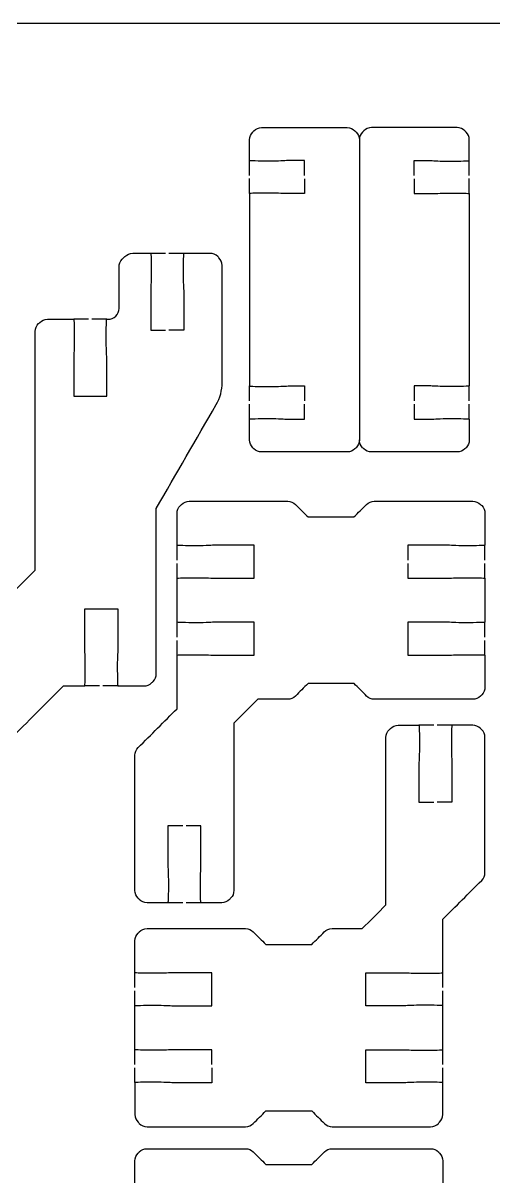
# Model space of a CAD drawing. Extents: x 0 to 410, y 0 to 300.
# Drawn here: x 288.4 to 331.2, y 195.3 to 300.2 of the extents above; entities that cross this region are included whole.
import ezdxf

# ---------------------------------------------------------------- set-up
doc = ezdxf.new("R2010")
doc.units = 0
doc.header["$MEASUREMENT"] = 0
doc.layers.add('DEFAULT', color=18, linetype='CONTINUOUS')

msp = doc.modelspace()

# ---------------------------------------------------------------- linework, layer by layer
at = {"layer": 'DEFAULT', "color": 18}
msp.add_lwpolyline([(410.18, 0.18), (210.18, 0.18), (210.18, 300.18), (410.18, 300.18)], close=True, dxfattribs=at)
at = {"layer": 'DEFAULT', "color": 1}
for points in [[(308.99, 286.33), (308.99, 287.67)], [(328.98, 286.33), (328.98, 287.67)], [(308.99, 284.67), (308.99, 286.03)], [(328.98, 284.67), (328.98, 286.03)], [(301.35, 279.24), (300, 279.24)], [(303, 279.24), (301.65, 279.24)], [(294.35, 273.24), (293, 273.24)], [(296, 273.24), (294.65, 273.24)], [(308.99, 265.83), (308.99, 267.18)], [(328.98, 265.83), (328.98, 267.18)], [(308.99, 264.18), (308.99, 265.53)], [(328.98, 264.18), (328.98, 265.53)], [(302.4, 251.35), (302.4, 252.7)], [(330.4, 251.35), (330.4, 252.7)], [(302.4, 249.7), (302.4, 251.05)], [(330.4, 249.7), (330.4, 251.05)], [(302.4, 244.35), (302.4, 245.7)], [(330.4, 244.35), (330.4, 245.7)], [(302.4, 242.7), (302.4, 244.05)], [(330.4, 242.7), (330.4, 244.05)], [(295.35, 239.91), (294.01, 239.91)], [(297.01, 239.91), (295.65, 239.91)], [(325.75, 236.34), (324.4, 236.34)], [(327.4, 236.34), (326.05, 236.34)], [(302.92, 220.2), (301.57, 220.2)], [(304.57, 220.2), (303.22, 220.2)], [(298.56, 212.49), (298.56, 213.83)], [(326.56, 212.49), (326.56, 213.83)], [(298.56, 210.83), (298.56, 212.19)], [(326.56, 210.83), (326.56, 212.19)], [(298.56, 205.49), (298.56, 206.83)], [(326.56, 205.49), (326.56, 206.83)], [(298.56, 203.84), (298.56, 205.19)], [(326.56, 203.84), (326.56, 205.19)]]:
    msp.add_lwpolyline(points, dxfattribs=at)
for points, knots in [([(313.98, 286.32), (313.98, 286.77), (313.98, 287.22), (313.98, 287.67), (313.48, 287.67), (312.99, 287.67), (312.49, 287.67), (312.15, 287.67), (311.7, 287.62), (310.74, 287.62), (309.77, 287.62), (308.99, 287.65), (308.99, 287.67), (308.99, 288.3), (308.99, 288.94), (308.99, 289.57), (308.99, 289.83), (309.09, 290.09), (309.28, 290.27), (309.31, 290.31), (309.35, 290.34), (309.38, 290.38), (309.57, 290.57), (309.83, 290.67), (310.09, 290.67), (312.69, 290.67), (315.28, 290.67), (317.88, 290.67), (318.14, 290.67), (318.4, 290.57), (318.58, 290.38), (318.62, 290.34), (318.66, 290.31), (318.69, 290.27), (318.88, 290.09), (318.98, 289.83), (318.98, 289.57), (318.98, 280.47), (318.98, 271.38), (318.98, 262.28), (318.98, 262.02), (318.88, 261.76), (318.69, 261.57), (318.66, 261.54), (318.62, 261.5), (318.58, 261.47), (318.4, 261.28), (318.14, 261.18), (317.88, 261.18), (315.28, 261.18), (312.69, 261.18), (310.09, 261.18), (309.83, 261.18), (309.57, 261.28), (309.38, 261.47), (309.35, 261.5), (309.31, 261.54), (309.28, 261.57), (309.09, 261.76), (308.99, 262.02), (308.99, 262.28), (308.99, 262.91), (308.99, 263.54), (308.99, 264.17), (308.99, 264.2), (309.77, 264.22), (310.74, 264.22), (311.7, 264.22), (312.15, 264.17), (312.49, 264.17), (312.99, 264.17), (313.48, 264.17), (313.98, 264.17), (313.98, 264.63), (313.98, 265.08), (313.98, 265.53)], [0, 0, 0, 0, 3.83, 3.83, 3.83, 8.08, 8.08, 8.08, 9.08, 9.08, 9.08, 10.08, 10.08, 10.08, 15.45, 15.45, 15.45, 16.45, 16.45, 16.45, 16.874264, 16.874264, 16.874264, 17.874264, 17.874264, 17.874264, 39.944264, 39.944264, 39.944264, 40.944264, 40.944264, 40.944264, 41.368528, 41.368528, 41.368528, 42.368528, 42.368528, 42.368528, 119.718528, 119.718528, 119.718528, 120.718528, 120.718528, 120.718528, 121.142792, 121.142792, 121.142792, 122.142792, 122.142792, 122.142792, 144.212792, 144.212792, 144.212792, 145.212792, 145.212792, 145.212792, 145.637056, 145.637056, 145.637056, 146.637056, 146.637056, 146.637056, 152.007056, 152.007056, 152.007056, 153.007056, 153.007056, 153.007056, 154.007056, 154.007056, 154.007056, 158.257056, 158.257056, 158.257056, 162.087056, 162.087056, 162.087056, 162.087056]), ([(323.98, 286.32), (323.98, 286.77), (323.98, 287.22), (323.98, 287.67), (324.48, 287.67), (324.98, 287.67), (325.48, 287.67), (325.82, 287.67), (326.26, 287.62), (327.23, 287.62), (328.2, 287.62), (328.98, 287.65), (328.98, 287.67), (328.98, 288.3), (328.98, 288.94), (328.98, 289.57), (328.98, 289.83), (328.88, 290.09), (328.69, 290.27), (328.65, 290.31), (328.62, 290.34), (328.58, 290.38), (328.4, 290.57), (328.14, 290.67), (327.88, 290.67), (325.28, 290.67), (322.69, 290.67), (320.09, 290.67), (319.82, 290.67), (319.57, 290.57), (319.38, 290.38), (319.35, 290.34), (319.31, 290.31), (319.28, 290.27), (319.09, 290.09), (318.98, 289.83), (318.98, 289.57)], [0, 0, 0, 0, 3.83, 3.83, 3.83, 8.08, 8.08, 8.08, 9.08, 9.08, 9.08, 10.08, 10.08, 10.08, 15.45, 15.45, 15.45, 16.45, 16.45, 16.45, 16.874264, 16.874264, 16.874264, 17.874264, 17.874264, 17.874264, 39.944264, 39.944264, 39.944264, 40.944264, 40.944264, 40.944264, 41.368528, 41.368528, 41.368528, 42.368528, 42.368528, 42.368528, 42.368528]), ([(313.98, 286.02), (313.98, 285.57), (313.98, 285.12), (313.98, 284.67), (313.48, 284.67), (312.99, 284.67), (312.49, 284.67), (312.15, 284.67), (311.7, 284.72), (310.74, 284.72), (309.77, 284.72), (308.99, 284.7), (308.99, 284.67), (308.99, 278.84), (308.99, 273.01), (308.99, 267.18), (308.99, 267.15), (309.77, 267.13), (310.74, 267.13), (311.7, 267.13), (312.15, 267.18), (312.49, 267.18), (312.99, 267.18), (313.48, 267.18), (313.98, 267.18), (313.98, 266.73), (313.98, 266.28), (313.98, 265.83)], [0, 0, 0, 0, 3.83, 3.83, 3.83, 8.08, 8.08, 8.08, 9.08, 9.08, 9.08, 10.08, 10.08, 10.08, 59.67, 59.67, 59.67, 60.67, 60.67, 60.67, 61.67, 61.67, 61.67, 65.92, 65.92, 65.92, 69.75, 69.75, 69.75, 69.75]), ([(323.98, 286.02), (323.98, 285.57), (323.98, 285.12), (323.98, 284.67), (324.48, 284.67), (324.98, 284.67), (325.48, 284.67), (325.82, 284.67), (326.26, 284.72), (327.23, 284.72), (328.2, 284.72), (328.98, 284.7), (328.98, 284.67), (328.98, 278.84), (328.98, 273.01), (328.98, 267.18), (328.98, 267.15), (328.2, 267.13), (327.23, 267.13), (326.26, 267.13), (325.82, 267.18), (325.48, 267.18), (324.98, 267.18), (324.48, 267.18), (323.98, 267.18), (323.98, 266.73), (323.98, 266.28), (323.98, 265.83)], [0, 0, 0, 0, 3.83, 3.83, 3.83, 8.08, 8.08, 8.08, 9.08, 9.08, 9.08, 10.08, 10.08, 10.08, 59.67, 59.67, 59.67, 60.67, 60.67, 60.67, 61.67, 61.67, 61.67, 65.92, 65.92, 65.92, 69.75, 69.75, 69.75, 69.75]), ([(239.35, 272.24), (238.9, 272.24), (238.45, 272.24), (238, 272.24), (238, 273.41), (238, 274.58), (238, 275.74), (238, 276.08), (238.05, 276.53), (238.05, 277.5), (238.05, 278.46), (238.03, 279.24), (238, 279.24), (237.2, 279.24), (236.4, 279.24), (235.6, 279.24), (235.34, 279.24), (235.08, 279.14), (234.9, 278.95), (234.86, 278.91), (234.82, 278.88), (234.79, 278.84), (234.6, 278.66), (234.5, 278.4), (234.5, 278.14), (234.5, 274.59), (234.5, 271.04), (234.5, 267.49), (234.5, 266.79), (234.68, 266.1), (235.03, 265.49), (236.85, 262.34), (238.67, 259.19), (240.49, 256.04), (240.49, 251.03), (240.49, 246.02), (240.49, 241.02), (240.49, 240.75), (240.6, 240.5), (240.79, 240.31), (240.82, 240.28), (240.86, 240.24), (240.89, 240.21), (241.08, 240.02), (241.34, 239.91), (241.6, 239.91), (242.4, 239.91), (243.2, 239.91), (243.99, 239.91), (244.02, 239.92), (244.04, 240.7), (244.05, 241.66), (244.04, 242.63), (243.99, 243.08), (243.99, 243.41), (243.99, 244.58), (244, 245.75), (244, 246.91), (245, 246.91), (246, 246.91), (247, 246.91), (247, 245.75), (247, 244.58), (247, 243.41), (247, 243.08), (246.95, 242.63), (246.95, 241.66), (246.95, 240.69), (246.97, 239.91), (247, 239.91), (247.64, 239.91), (248.29, 239.91), (248.94, 239.91), (250.44, 238.41), (251.93, 236.91), (253.43, 235.41), (254.19, 234.66), (255.2, 234.24), (256.26, 234.24), (265.75, 234.24), (275.24, 234.24), (284.74, 234.24), (285.79, 234.24), (286.81, 234.66), (287.56, 235.41), (289.06, 236.91), (290.56, 238.41), (292.06, 239.91), (292.71, 239.91), (293.36, 239.91), (294, 239.91), (294.03, 239.91), (294.05, 240.69), (294.05, 241.66), (294.05, 242.63), (294, 243.08), (294, 243.41), (294, 244.58), (294, 245.75), (294, 246.91), (295, 246.91), (296, 246.91), (297, 246.91), (297, 245.75), (297, 244.58), (297.01, 243.41), (297.01, 243.08), (296.96, 242.63), (296.96, 241.66), (296.96, 240.7), (296.98, 239.92), (297.01, 239.91), (297.8, 239.91), (298.6, 239.91), (299.4, 239.91), (299.66, 239.91), (299.92, 240.02), (300.1, 240.21), (300.14, 240.24), (300.17, 240.28), (300.21, 240.31), (300.4, 240.5), (300.5, 240.75), (300.5, 241.02), (300.5, 246.02), (300.5, 251.03), (300.5, 256.04), (302.32, 259.19), (304.14, 262.34), (305.96, 265.49), (306.32, 266.1), (306.5, 266.79), (306.5, 267.49), (306.5, 271.04), (306.5, 274.59), (306.5, 278.14), (306.5, 278.4), (306.39, 278.66), (306.21, 278.84), (306.17, 278.88), (306.14, 278.91), (306.1, 278.95), (305.91, 279.14), (305.66, 279.24), (305.39, 279.24), (304.6, 279.24), (303.8, 279.24), (303, 279.24), (302.97, 279.24), (302.95, 278.46), (302.95, 277.5), (302.95, 276.53), (303, 276.08), (303, 275.74), (303, 274.58), (303, 273.41), (303, 272.24), (302.55, 272.24), (302.1, 272.24), (301.65, 272.24)], [0, 0, 0, 0, 3.83, 3.83, 3.83, 13.75, 13.75, 13.75, 14.75, 14.75, 14.75, 15.75, 15.75, 15.75, 22.54, 22.54, 22.54, 23.54, 23.54, 23.54, 23.964264, 23.964264, 23.964264, 24.964264, 24.964264, 24.964264, 55.134264, 55.134264, 55.134264, 56.134264, 56.134264, 56.134264, 87.092405, 87.092405, 87.092405, 129.662405, 129.662405, 129.662405, 130.662405, 130.662405, 130.662405, 131.086669, 131.086669, 131.086669, 132.086669, 132.086669, 132.086669, 138.866669, 138.866669, 138.866669, 139.866669, 139.866669, 139.866669, 140.866669, 140.866669, 140.866669, 150.786674, 150.786674, 150.786674, 159.286674, 159.286674, 159.286674, 169.206674, 169.206674, 169.206674, 170.206674, 170.206674, 170.206674, 171.206674, 171.206674, 171.206674, 176.696674, 176.696674, 176.696674, 194.73497, 194.73497, 194.73497, 195.73497, 195.73497, 195.73497, 276.44497, 276.44497, 276.44497, 277.44497, 277.44497, 277.44497, 295.490335, 295.490335, 295.490335, 300.990335, 300.990335, 300.990335, 301.990335, 301.990335, 301.990335, 302.990335, 302.990335, 302.990335, 312.910335, 312.910335, 312.910335, 321.410335, 321.410335, 321.410335, 331.33034, 331.33034, 331.33034, 332.33034, 332.33034, 332.33034, 333.33034, 333.33034, 333.33034, 340.11034, 340.11034, 340.11034, 341.11034, 341.11034, 341.11034, 341.534604, 341.534604, 341.534604, 342.534604, 342.534604, 342.534604, 385.104604, 385.104604, 385.104604, 416.062745, 416.062745, 416.062745, 417.062745, 417.062745, 417.062745, 447.232745, 447.232745, 447.232745, 448.232745, 448.232745, 448.232745, 448.657009, 448.657009, 448.657009, 449.657009, 449.657009, 449.657009, 456.437009, 456.437009, 456.437009, 457.437009, 457.437009, 457.437009, 458.437009, 458.437009, 458.437009, 468.357009, 468.357009, 468.357009, 472.187009, 472.187009, 472.187009, 472.187009]), ([(262.9, 241.24), (263.35, 241.24), (263.8, 241.24), (264.25, 241.24), (264.25, 242.41), (264.25, 243.58), (264.25, 244.74), (264.25, 245.08), (264.2, 245.53), (264.2, 246.49), (264.2, 247.46), (264.23, 248.24), (264.25, 248.24), (268.42, 248.24), (272.58, 248.24), (276.75, 248.24), (276.77, 248.24), (276.79, 247.46), (276.79, 246.49), (276.79, 245.53), (276.75, 245.08), (276.75, 244.74), (276.75, 243.58), (276.75, 242.41), (276.75, 241.24), (277.75, 241.24), (278.75, 241.24), (279.75, 241.24), (279.75, 242.41), (279.75, 243.58), (279.75, 244.74), (279.75, 245.08), (279.7, 245.53), (279.7, 246.49), (279.7, 247.46), (279.72, 248.24), (279.75, 248.24), (282.27, 248.24), (284.79, 248.24), (287.3, 248.24), (288.04, 248.98), (288.77, 249.71), (289.5, 250.44), (289.5, 257.68), (289.5, 264.91), (289.5, 272.14), (289.5, 272.41), (289.61, 272.66), (289.79, 272.85), (289.83, 272.88), (289.87, 272.92), (289.9, 272.95), (290.09, 273.14), (290.34, 273.24), (290.61, 273.24), (291.41, 273.24), (292.2, 273.24), (293, 273.24), (293.03, 273.24), (293.05, 272.46), (293.05, 271.49), (293.05, 270.53), (293, 270.08), (293, 269.75), (293, 268.58), (293, 267.41), (293, 266.25), (294, 266.25), (295, 266.25), (296, 266.25), (296, 267.41), (296, 268.58), (296, 269.75), (296, 270.08), (295.95, 270.53), (295.95, 271.49), (295.95, 272.46), (295.97, 273.24), (296, 273.24), (296.04, 273.24), (296.08, 273.24), (296.12, 273.24), (296.67, 273.24), (297.12, 273.69), (297.12, 274.24), (297.12, 275.5), (297.12, 276.75), (297.12, 278), (297.12, 278.26), (297.23, 278.52), (297.41, 278.71), (297.5, 278.79), (297.58, 278.87), (297.66, 278.95), (297.85, 279.14), (298.1, 279.25), (298.37, 279.25), (298.91, 279.25), (299.46, 279.25), (300, 279.25), (300.03, 279.25), (300.05, 278.46), (300.05, 277.5), (300.05, 276.53), (300, 276.08), (300, 275.75), (300, 274.58), (300, 273.41), (300, 272.25), (300.45, 272.25), (300.9, 272.25), (301.36, 272.25)], [0, 0, 0, 0, 3.83, 3.83, 3.83, 13.75, 13.75, 13.75, 14.75, 14.75, 14.75, 15.75, 15.75, 15.75, 51.16, 51.16, 51.16, 52.16, 52.16, 52.16, 53.16, 53.16, 53.16, 63.08, 63.08, 63.08, 71.59, 71.59, 71.59, 81.51, 81.51, 81.51, 82.51, 82.51, 82.51, 83.51, 83.51, 83.51, 104.93, 104.93, 104.93, 113.747624, 113.747624, 113.747624, 175.247624, 175.247624, 175.247624, 176.247624, 176.247624, 176.247624, 176.671888, 176.671888, 176.671888, 177.671888, 177.671888, 177.671888, 184.441888, 184.441888, 184.441888, 185.441888, 185.441888, 185.441888, 186.441888, 186.441888, 186.441888, 196.361894, 196.361894, 196.361894, 204.871894, 204.871894, 204.871894, 214.791899, 214.791899, 214.791899, 215.791899, 215.791899, 215.791899, 216.791899, 216.791899, 216.791899, 217.141899, 217.141899, 217.141899, 218.141899, 218.141899, 218.141899, 228.791899, 228.791899, 228.791899, 229.791899, 229.791899, 229.791899, 230.781848, 230.781848, 230.781848, 231.781848, 231.781848, 231.781848, 236.401848, 236.401848, 236.401848, 237.401848, 237.401848, 237.401848, 238.401848, 238.401848, 238.401848, 248.321848, 248.321848, 248.321848, 252.161848, 252.161848, 252.161848, 252.161848]), ([(323.98, 265.53), (323.98, 265.08), (323.98, 264.63), (323.98, 264.17), (324.48, 264.17), (324.98, 264.17), (325.48, 264.17), (325.82, 264.17), (326.26, 264.22), (327.23, 264.22), (328.2, 264.22), (328.98, 264.2), (328.98, 264.17), (328.98, 263.54), (328.98, 262.91), (328.98, 262.28), (328.98, 262.02), (328.88, 261.76), (328.69, 261.57), (328.65, 261.54), (328.62, 261.5), (328.58, 261.47), (328.4, 261.28), (328.14, 261.18), (327.88, 261.18), (325.28, 261.18), (322.69, 261.18), (320.09, 261.18), (319.82, 261.18), (319.57, 261.28), (319.38, 261.47), (319.35, 261.5), (319.31, 261.54), (319.28, 261.57), (319.09, 261.76), (318.98, 262.02), (318.98, 262.28)], [0, 0, 0, 0, 3.83, 3.83, 3.83, 8.08, 8.08, 8.08, 9.08, 9.08, 9.08, 10.08, 10.08, 10.08, 15.45, 15.45, 15.45, 16.45, 16.45, 16.45, 16.874264, 16.874264, 16.874264, 17.874264, 17.874264, 17.874264, 39.944264, 39.944264, 39.944264, 40.944264, 40.944264, 40.944264, 41.368528, 41.368528, 41.368528, 42.368528, 42.368528, 42.368528, 42.368528]), ([(302.92, 227.2), (302.47, 227.2), (302.01, 227.2), (301.56, 227.2), (301.56, 226.03), (301.56, 224.87), (301.56, 223.7), (301.56, 223.37), (301.61, 222.92), (301.61, 221.95), (301.61, 220.98), (301.59, 220.2), (301.56, 220.2), (300.93, 220.2), (300.3, 220.2), (299.67, 220.2), (299.41, 220.2), (299.15, 220.31), (298.96, 220.49), (298.93, 220.53), (298.89, 220.56), (298.86, 220.6), (298.67, 220.79), (298.56, 221.04), (298.56, 221.31), (298.56, 225.4), (298.56, 229.5), (298.56, 233.6), (298.56, 233.86), (298.67, 234.11), (298.86, 234.3), (300.04, 235.48), (301.22, 236.66), (302.4, 237.84), (302.4, 239.46), (302.4, 241.08), (302.4, 242.7), (302.4, 242.73), (303.19, 242.75), (304.15, 242.75), (305.12, 242.75), (305.57, 242.7), (305.9, 242.7), (307.07, 242.7), (308.24, 242.7), (309.4, 242.7), (309.4, 243.7), (309.4, 244.7), (309.4, 245.7), (308.24, 245.7), (307.07, 245.7), (305.9, 245.7), (305.57, 245.7), (305.12, 245.65), (304.15, 245.65), (303.19, 245.65), (302.4, 245.68), (302.4, 245.7), (302.4, 247.04), (302.4, 248.37), (302.4, 249.7), (302.4, 249.73), (303.19, 249.75), (304.15, 249.75), (305.12, 249.75), (305.57, 249.7), (305.9, 249.7), (307.07, 249.7), (308.24, 249.7), (309.4, 249.7), (309.4, 250.7), (309.4, 251.7), (309.4, 252.7), (308.24, 252.7), (307.07, 252.7), (305.9, 252.7), (305.57, 252.7), (305.12, 252.65), (304.15, 252.65), (303.19, 252.65), (302.4, 252.67), (302.4, 252.7), (302.4, 253.67), (302.4, 254.63), (302.4, 255.6), (302.4, 255.86), (302.51, 256.12), (302.7, 256.3), (302.73, 256.34), (302.77, 256.37), (302.8, 256.41), (302.99, 256.6), (303.25, 256.7), (303.51, 256.7), (306.5, 256.7), (309.48, 256.7), (312.46, 256.7), (312.73, 256.7), (312.98, 256.6), (313.17, 256.41), (313.55, 256.03), (313.93, 255.65), (314.31, 255.27), (315.7, 255.27), (317.1, 255.27), (318.49, 255.27), (318.87, 255.65), (319.25, 256.03), (319.63, 256.41), (319.82, 256.6), (320.08, 256.7), (320.34, 256.7), (323.33, 256.7), (326.31, 256.7), (329.3, 256.7), (329.56, 256.7), (329.82, 256.6), (330, 256.41), (330.04, 256.37), (330.07, 256.34), (330.11, 256.3), (330.3, 256.12), (330.4, 255.86), (330.4, 255.6), (330.4, 254.63), (330.4, 253.67), (330.4, 252.7), (330.4, 252.67), (329.62, 252.65), (328.65, 252.65), (327.69, 252.65), (327.24, 252.7), (326.9, 252.7), (325.74, 252.7), (324.57, 252.7), (323.4, 252.7), (323.4, 252.25), (323.4, 251.8), (323.4, 251.35)], [0, 0, 0, 0, 3.84, 3.84, 3.84, 13.76, 13.76, 13.76, 14.76, 14.76, 14.76, 15.76, 15.76, 15.76, 21.12, 21.12, 21.12, 22.12, 22.12, 22.12, 22.544264, 22.544264, 22.544264, 23.544264, 23.544264, 23.544264, 58.384264, 58.384264, 58.384264, 59.384264, 59.384264, 59.384264, 73.582968, 73.582968, 73.582968, 87.352972, 87.352972, 87.352972, 88.352972, 88.352972, 88.352972, 89.352972, 89.352972, 89.352972, 99.272972, 99.272972, 99.272972, 107.782972, 107.782972, 107.782972, 117.702972, 117.702972, 117.702972, 118.702972, 118.702972, 118.702972, 119.702972, 119.702972, 119.702972, 131.032972, 131.032972, 131.032972, 132.032972, 132.032972, 132.032972, 133.032972, 133.032972, 133.032972, 142.952972, 142.952972, 142.952972, 151.462972, 151.462972, 151.462972, 161.382972, 161.382972, 161.382972, 162.382972, 162.382972, 162.382972, 163.382972, 163.382972, 163.382972, 171.592972, 171.592972, 171.592972, 172.592972, 172.592972, 172.592972, 173.017236, 173.017236, 173.017236, 174.017236, 174.017236, 174.017236, 199.397236, 199.397236, 199.397236, 200.397236, 200.397236, 200.397236, 204.951004, 204.951004, 204.951004, 216.821004, 216.821004, 216.821004, 221.381848, 221.381848, 221.381848, 222.381848, 222.381848, 222.381848, 247.771848, 247.771848, 247.771848, 248.771848, 248.771848, 248.771848, 249.196112, 249.196112, 249.196112, 250.196112, 250.196112, 250.196112, 258.406112, 258.406112, 258.406112, 259.406112, 259.406112, 259.406112, 260.406112, 260.406112, 260.406112, 270.326112, 270.326112, 270.326112, 274.156112, 274.156112, 274.156112, 274.156112]), ([(323.4, 251.05), (323.4, 250.6), (323.4, 250.15), (323.4, 249.7), (324.57, 249.7), (325.74, 249.7), (326.9, 249.7), (327.24, 249.7), (327.69, 249.75), (328.65, 249.75), (329.62, 249.75), (330.4, 249.73), (330.4, 249.7), (330.4, 248.37), (330.4, 247.04), (330.4, 245.7), (330.4, 245.68), (329.62, 245.65), (328.65, 245.65), (327.69, 245.65), (327.24, 245.7), (326.9, 245.7), (325.74, 245.7), (324.57, 245.7), (323.4, 245.7), (323.4, 244.7), (323.4, 243.7), (323.4, 242.7), (324.57, 242.7), (325.74, 242.7), (326.9, 242.7), (327.24, 242.7), (327.69, 242.75), (328.65, 242.75), (329.62, 242.75), (330.4, 242.73), (330.4, 242.7), (330.4, 241.73), (330.4, 240.77), (330.4, 239.8), (330.4, 239.54), (330.3, 239.28), (330.11, 239.1), (330.07, 239.06), (330.04, 239.03), (330, 238.99), (329.82, 238.8), (329.56, 238.7), (329.3, 238.7), (326.31, 238.7), (323.33, 238.7), (320.35, 238.7), (320.08, 238.7), (319.82, 238.8), (319.64, 238.99), (319.26, 239.37), (318.88, 239.75), (318.5, 240.13), (317.1, 240.13), (315.71, 240.13), (314.31, 240.13), (313.93, 239.75), (313.55, 239.37), (313.17, 238.99), (312.99, 238.8), (312.73, 238.7), (312.47, 238.7), (311.56, 238.7), (310.65, 238.7), (309.74, 238.7), (309.02, 237.97), (308.29, 237.25), (307.56, 236.52), (307.56, 231.45), (307.56, 226.38), (307.56, 221.31), (307.56, 221.04), (307.46, 220.79), (307.27, 220.6), (307.24, 220.56), (307.2, 220.53), (307.17, 220.49), (306.98, 220.31), (306.72, 220.2), (306.46, 220.2), (305.83, 220.2), (305.2, 220.2), (304.57, 220.2), (304.54, 220.2), (304.52, 220.98), (304.52, 221.95), (304.52, 222.92), (304.57, 223.37), (304.57, 223.7), (304.57, 224.87), (304.57, 226.03), (304.57, 227.2), (304.12, 227.2), (303.67, 227.2), (303.22, 227.2)], [0, 0, 0, 0, 3.83, 3.83, 3.83, 13.75, 13.75, 13.75, 14.75, 14.75, 14.75, 15.75, 15.75, 15.75, 27.08, 27.08, 27.08, 28.08, 28.08, 28.08, 29.08, 29.08, 29.08, 39, 39, 39, 47.51, 47.51, 47.51, 57.43, 57.43, 57.43, 58.43, 58.43, 58.43, 59.43, 59.43, 59.43, 67.65, 67.65, 67.65, 68.65, 68.65, 68.65, 69.074264, 69.074264, 69.074264, 70.074264, 70.074264, 70.074264, 95.454264, 95.454264, 95.454264, 96.454264, 96.454264, 96.454264, 101.008032, 101.008032, 101.008032, 112.878032, 112.878032, 112.878032, 117.438876, 117.438876, 117.438876, 118.438876, 118.438876, 118.438876, 126.168876, 126.168876, 126.168876, 134.894574, 134.894574, 134.894574, 178.024574, 178.024574, 178.024574, 179.024574, 179.024574, 179.024574, 179.448838, 179.448838, 179.448838, 180.448838, 180.448838, 180.448838, 185.818838, 185.818838, 185.818838, 186.818838, 186.818838, 186.818838, 187.818838, 187.818838, 187.818838, 197.738838, 197.738838, 197.738838, 201.558838, 201.558838, 201.558838, 201.558838]), ([(305.56, 205.18), (305.56, 204.73), (305.56, 204.28), (305.56, 203.83), (304.4, 203.83), (303.23, 203.83), (302.06, 203.83), (301.73, 203.83), (301.28, 203.88), (300.31, 203.88), (299.35, 203.88), (298.56, 203.86), (298.56, 203.83), (298.56, 202.87), (298.56, 201.9), (298.56, 200.94), (298.56, 200.67), (298.67, 200.42), (298.86, 200.23), (298.89, 200.2), (298.93, 200.16), (298.96, 200.12), (299.15, 199.94), (299.41, 199.83), (299.67, 199.83), (302.66, 199.83), (305.64, 199.83), (308.63, 199.83), (308.89, 199.83), (309.15, 199.94), (309.33, 200.12), (309.71, 200.5), (310.09, 200.88), (310.47, 201.26), (311.87, 201.26), (313.27, 201.26), (314.66, 201.26), (315.04, 200.88), (315.42, 200.5), (315.8, 200.12), (315.99, 199.94), (316.24, 199.83), (316.51, 199.83), (319.49, 199.83), (322.48, 199.83), (325.46, 199.83), (325.73, 199.83), (325.98, 199.94), (326.17, 200.12), (326.2, 200.16), (326.24, 200.2), (326.27, 200.23), (326.46, 200.42), (326.56, 200.67), (326.56, 200.94), (326.56, 201.9), (326.56, 202.87), (326.56, 203.83), (326.56, 203.86), (325.78, 203.88), (324.81, 203.88), (323.85, 203.88), (323.4, 203.83), (323.07, 203.83), (321.9, 203.83), (320.73, 203.83), (319.57, 203.83), (319.57, 204.83), (319.57, 205.83), (319.57, 206.83), (320.73, 206.83), (321.9, 206.83), (323.07, 206.83), (323.4, 206.83), (323.85, 206.78), (324.81, 206.78), (325.78, 206.78), (326.56, 206.81), (326.56, 206.83), (326.56, 208.17), (326.56, 209.5), (326.56, 210.83), (326.56, 210.86), (325.78, 210.88), (324.81, 210.88), (323.85, 210.88), (323.4, 210.83), (323.07, 210.83), (321.9, 210.83), (320.73, 210.83), (319.57, 210.83), (319.57, 211.83), (319.57, 212.83), (319.57, 213.83), (320.73, 213.83), (321.9, 213.83), (323.07, 213.83), (323.4, 213.83), (323.85, 213.78), (324.81, 213.78), (325.78, 213.78), (326.56, 213.81), (326.56, 213.83), (326.57, 215.45), (326.57, 217.07), (326.57, 218.69), (327.75, 219.87), (328.93, 221.05), (330.11, 222.23), (330.3, 222.42), (330.4, 222.67), (330.4, 222.94), (330.4, 227.04), (330.4, 231.13), (330.4, 235.23), (330.4, 235.49), (330.3, 235.75), (330.11, 235.93), (330.07, 235.97), (330.04, 236.01), (330, 236.04), (329.82, 236.23), (329.56, 236.33), (329.3, 236.33), (328.67, 236.33), (328.04, 236.33), (327.4, 236.33), (327.38, 236.33), (327.35, 235.55), (327.35, 234.58), (327.35, 233.62), (327.4, 233.17), (327.4, 232.83), (327.4, 231.67), (327.4, 230.5), (327.4, 229.33), (326.96, 229.33), (326.51, 229.33), (326.06, 229.33)], [0, 0, 0, 0, 3.83, 3.83, 3.83, 13.75, 13.75, 13.75, 14.75, 14.75, 14.75, 15.75, 15.75, 15.75, 23.95, 23.95, 23.95, 24.95, 24.95, 24.95, 25.374264, 25.374264, 25.374264, 26.374264, 26.374264, 26.374264, 51.764264, 51.764264, 51.764264, 52.764264, 52.764264, 52.764264, 57.325108, 57.325108, 57.325108, 69.195108, 69.195108, 69.195108, 73.748876, 73.748876, 73.748876, 74.748876, 74.748876, 74.748876, 100.128876, 100.128876, 100.128876, 101.128876, 101.128876, 101.128876, 101.55314, 101.55314, 101.55314, 102.55314, 102.55314, 102.55314, 110.75314, 110.75314, 110.75314, 111.75314, 111.75314, 111.75314, 112.75314, 112.75314, 112.75314, 122.67314, 122.67314, 122.67314, 131.18314, 131.18314, 131.18314, 141.10314, 141.10314, 141.10314, 142.10314, 142.10314, 142.10314, 143.10314, 143.10314, 143.10314, 154.43314, 154.43314, 154.43314, 155.43314, 155.43314, 155.43314, 156.43314, 156.43314, 156.43314, 166.35314, 166.35314, 166.35314, 174.86314, 174.86314, 174.86314, 184.78314, 184.78314, 184.78314, 185.78314, 185.78314, 185.78314, 186.78314, 186.78314, 186.78314, 200.553144, 200.553144, 200.553144, 214.751848, 214.751848, 214.751848, 215.751848, 215.751848, 215.751848, 250.581848, 250.581848, 250.581848, 251.581848, 251.581848, 251.581848, 252.006112, 252.006112, 252.006112, 253.006112, 253.006112, 253.006112, 258.376112, 258.376112, 258.376112, 259.376112, 259.376112, 259.376112, 260.376112, 260.376112, 260.376112, 270.296112, 270.296112, 270.296112, 274.116112, 274.116112, 274.116112, 274.116112]), ([(305.56, 205.48), (305.56, 205.93), (305.56, 206.38), (305.56, 206.83), (304.4, 206.83), (303.23, 206.83), (302.06, 206.83), (301.73, 206.83), (301.28, 206.78), (300.31, 206.78), (299.35, 206.78), (298.56, 206.81), (298.56, 206.83), (298.56, 208.17), (298.56, 209.5), (298.56, 210.83), (298.56, 210.86), (299.35, 210.88), (300.31, 210.88), (301.28, 210.88), (301.73, 210.83), (302.06, 210.83), (303.23, 210.83), (304.4, 210.83), (305.56, 210.83), (305.56, 211.83), (305.56, 212.83), (305.56, 213.83), (304.4, 213.83), (303.23, 213.83), (302.06, 213.83), (301.73, 213.83), (301.28, 213.78), (300.31, 213.78), (299.35, 213.78), (298.56, 213.81), (298.56, 213.83), (298.56, 214.8), (298.56, 215.77), (298.56, 216.73), (298.56, 217), (298.67, 217.25), (298.86, 217.44), (298.89, 217.47), (298.93, 217.51), (298.96, 217.54), (299.15, 217.73), (299.41, 217.84), (299.67, 217.84), (302.66, 217.84), (305.64, 217.84), (308.63, 217.84), (308.89, 217.84), (309.14, 217.73), (309.33, 217.54), (309.71, 217.17), (310.09, 216.79), (310.47, 216.41), (311.86, 216.41), (313.26, 216.41), (314.65, 216.41), (315.03, 216.79), (315.41, 217.17), (315.79, 217.54), (315.98, 217.73), (316.24, 217.84), (316.5, 217.84), (317.41, 217.84), (318.32, 217.84), (319.23, 217.84), (319.95, 218.56), (320.68, 219.29), (321.4, 220.01), (321.4, 225.09), (321.4, 230.16), (321.4, 235.23), (321.4, 235.49), (321.51, 235.75), (321.7, 235.93), (321.73, 235.97), (321.77, 236.01), (321.8, 236.04), (321.99, 236.23), (322.25, 236.33), (322.51, 236.33), (323.14, 236.33), (323.77, 236.33), (324.4, 236.33), (324.43, 236.33), (324.45, 235.55), (324.45, 234.58), (324.45, 233.62), (324.4, 233.17), (324.4, 232.83), (324.4, 231.67), (324.4, 230.5), (324.4, 229.33), (324.85, 229.33), (325.31, 229.33), (325.76, 229.33)], [0, 0, 0, 0, 3.83, 3.83, 3.83, 13.75, 13.75, 13.75, 14.75, 14.75, 14.75, 15.75, 15.75, 15.75, 27.08, 27.08, 27.08, 28.08, 28.08, 28.08, 29.08, 29.08, 29.08, 39, 39, 39, 47.51, 47.51, 47.51, 57.43, 57.43, 57.43, 58.43, 58.43, 58.43, 59.43, 59.43, 59.43, 67.65, 67.65, 67.65, 68.65, 68.65, 68.65, 69.074264, 69.074264, 69.074264, 70.074264, 70.074264, 70.074264, 95.454264, 95.454264, 95.454264, 96.454264, 96.454264, 96.454264, 101.008032, 101.008032, 101.008032, 112.878032, 112.878032, 112.878032, 117.438876, 117.438876, 117.438876, 118.438876, 118.438876, 118.438876, 126.158876, 126.158876, 126.158876, 134.884574, 134.884574, 134.884574, 178.014574, 178.014574, 178.014574, 179.014574, 179.014574, 179.014574, 179.438838, 179.438838, 179.438838, 180.438838, 180.438838, 180.438838, 185.798838, 185.798838, 185.798838, 186.798838, 186.798838, 186.798838, 187.798838, 187.798838, 187.798838, 197.718838, 197.718838, 197.718838, 201.558838, 201.558838, 201.558838, 201.558838]), ([(305.56, 192.48), (305.56, 192.93), (305.56, 193.38), (305.56, 193.83), (304.4, 193.83), (303.23, 193.83), (302.06, 193.83), (301.73, 193.83), (301.28, 193.78), (300.31, 193.78), (299.35, 193.78), (298.56, 193.8), (298.56, 193.83), (298.56, 194.8), (298.56, 195.76), (298.56, 196.73), (298.56, 196.99), (298.67, 197.25), (298.86, 197.43), (298.89, 197.47), (298.93, 197.5), (298.96, 197.54), (299.15, 197.73), (299.41, 197.83), (299.67, 197.83), (302.66, 197.83), (305.64, 197.83), (308.63, 197.83), (308.89, 197.83), (309.15, 197.73), (309.33, 197.54), (309.71, 197.16), (310.09, 196.78), (310.47, 196.4), (311.87, 196.4), (313.27, 196.4), (314.66, 196.4), (315.04, 196.78), (315.42, 197.16), (315.8, 197.54), (315.99, 197.73), (316.24, 197.83), (316.51, 197.83), (319.49, 197.83), (322.48, 197.83), (325.46, 197.83), (325.73, 197.83), (325.98, 197.73), (326.17, 197.54), (326.2, 197.5), (326.24, 197.47), (326.27, 197.43), (326.46, 197.25), (326.56, 196.99), (326.56, 196.73), (326.56, 195.76), (326.56, 194.8), (326.56, 193.83), (326.56, 193.8), (325.78, 193.78), (324.81, 193.78), (323.85, 193.78), (323.4, 193.83), (323.07, 193.83), (321.9, 193.83), (320.73, 193.83), (319.57, 193.83), (319.57, 192.83), (319.57, 191.83), (319.57, 190.83), (320.73, 190.83), (321.9, 190.83), (323.07, 190.83), (323.4, 190.83), (323.85, 190.88), (324.81, 190.88), (325.78, 190.88), (326.56, 190.86), (326.56, 190.83), (326.56, 189.5), (326.56, 188.16), (326.56, 186.83), (326.56, 186.8), (325.78, 186.78), (324.81, 186.78), (323.85, 186.78), (323.4, 186.83), (323.07, 186.83), (321.9, 186.83), (320.73, 186.83), (319.57, 186.83), (319.57, 185.83), (319.57, 184.83), (319.57, 183.83), (320.73, 183.83), (321.9, 183.83), (323.07, 183.83), (323.4, 183.83), (323.85, 183.88), (324.81, 183.88), (325.78, 183.88), (326.56, 183.86), (326.56, 183.83), (326.57, 182.21), (326.57, 180.59), (326.57, 178.97), (327.75, 177.79), (328.93, 176.61), (330.11, 175.43), (330.3, 175.24), (330.4, 174.99), (330.4, 174.72), (330.4, 170.63), (330.4, 166.53), (330.4, 162.44), (330.4, 162.17), (330.3, 161.92), (330.11, 161.73), (330.07, 161.69), (330.04, 161.66), (330, 161.62), (329.82, 161.44), (329.56, 161.33), (329.3, 161.33), (328.67, 161.33), (328.04, 161.33), (327.4, 161.33), (327.38, 161.33), (327.35, 162.11), (327.35, 163.08), (327.35, 164.05), (327.4, 164.49), (327.4, 164.83), (327.4, 166), (327.4, 167.16), (327.4, 168.33), (326.96, 168.33), (326.51, 168.33), (326.06, 168.33)], [0, 0, 0, 0, 3.83, 3.83, 3.83, 13.75, 13.75, 13.75, 14.75, 14.75, 14.75, 15.75, 15.75, 15.75, 23.96, 23.96, 23.96, 24.96, 24.96, 24.96, 25.384264, 25.384264, 25.384264, 26.384264, 26.384264, 26.384264, 51.774264, 51.774264, 51.774264, 52.774264, 52.774264, 52.774264, 57.342174, 57.342174, 57.342174, 69.212174, 69.212174, 69.212174, 73.765942, 73.765942, 73.765942, 74.765942, 74.765942, 74.765942, 100.145942, 100.145942, 100.145942, 101.145942, 101.145942, 101.145942, 101.570206, 101.570206, 101.570206, 102.570206, 102.570206, 102.570206, 110.780206, 110.780206, 110.780206, 111.780206, 111.780206, 111.780206, 112.780206, 112.780206, 112.780206, 122.700206, 122.700206, 122.700206, 131.210206, 131.210206, 131.210206, 141.130206, 141.130206, 141.130206, 142.130206, 142.130206, 142.130206, 143.130206, 143.130206, 143.130206, 154.460206, 154.460206, 154.460206, 155.460206, 155.460206, 155.460206, 156.460206, 156.460206, 156.460206, 166.380206, 166.380206, 166.380206, 174.890206, 174.890206, 174.890206, 184.810206, 184.810206, 184.810206, 185.810206, 185.810206, 185.810206, 186.810206, 186.810206, 186.810206, 200.580209, 200.580209, 200.580209, 214.778913, 214.778913, 214.778913, 215.778913, 215.778913, 215.778913, 250.608913, 250.608913, 250.608913, 251.608913, 251.608913, 251.608913, 252.033177, 252.033177, 252.033177, 253.033177, 253.033177, 253.033177, 258.403177, 258.403177, 258.403177, 259.403177, 259.403177, 259.403177, 260.403177, 260.403177, 260.403177, 270.323177, 270.323177, 270.323177, 274.143177, 274.143177, 274.143177, 274.143177])]:
    msp.add_open_spline(points, degree=3, knots=knots, dxfattribs=at)

doc.saveas('drawing.dxf')
